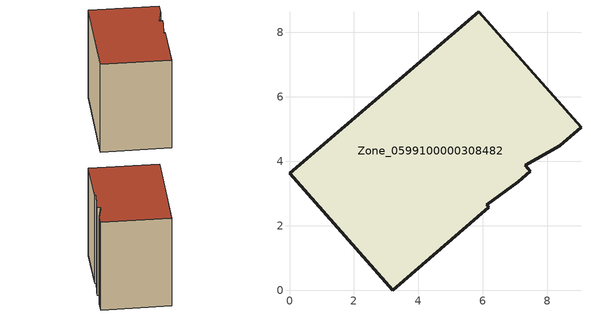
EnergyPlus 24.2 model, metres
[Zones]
Zone_0599100000308482
 floor ground (C_G): 9.04,5.05 8.38,4.48 7.32,3.87 7.47,3.69 7.09,3.37 6.11,2.65 6.18,2.58 3.2,0 0,3.63 5.87,8.64 z0
 wall outside (C_F): 7.09,3.37 7.47,3.69 7.32,3.87 8.38,4.48 9.04,5.05 5.87,8.64 0,3.63 3.2,0 6.18,2.58 6.11,2.65 7.09,3.37 z0:6.7
 roof outside (C_R): 8.38,4.48 9.04,5.05 5.87,8.64 0,3.63 3.2,0 6.18,2.58 6.11,2.65 7.09,3.37 7.47,3.69 7.32,3.87 z6.7
[BUILDING]
Pand.0599100000308482: North Axis=0; Terrain=City; Loads Convergence Tolerance Value=0.04; Temperature Convergence Tolerance Value=0.4; Solar Distribution=FullExterior; Maximum Number of Warmup Days=25; Minimum Number of Warmup Days=1
[Site:Location]
Rotterdam.The.Hague.AP_ZH_NLD Design_Conditions: Latitude=51.96; Longitude=4.45; Time Zone=1; Elevation=-4.5
[SITE:GROUNDTEMPERATURE:BUILDINGSURFACE]
18, 18, 18, 18, 18, 18, 18, 18, 18, 18, 18, 18
[MATERIAL] Thermal Absorptance=0.9; Solar Absorptance=0.7; Visible Absorptance=0.7
Name | Roughness | Thickness | Conductivity | Density | Specific Heat
G.TC.1946 | MediumSmooth | 0.15 | 1 | 540 | 1210
F.TC.1946 | Rough | 0.3 | 0.857143 | 1920 | 840
R.TC.1946 | MediumRough | 0.2 | 0.909091 | 1500 | 1000
[CONSTRUCTION]
C_G: G.TC.1946
C_F: F.TC.1946
C_R: R.TC.1946
[ZONE]
Zone_0599100000308482: Type=1; Multiplier=1; Ceiling Height=Autocalculate; Volume=Autocalculate; Floor Area=autocalculate; Part of Total Floor Area=Yes
[ZONEINFILTRATION:DESIGNFLOWRATE]
Infil_Zone_0599100000308482: Zone or ZoneList or Space or SpaceList=Zone_0599100000308482; Schedule=AlwaysOn; Design Flow Rate Calculation Method=Flow/Area; Flow Rate per Floor Area=0.003; Constant Term Coefficient=1; Temperature Term Coefficient=0; Velocity Term Coefficient=0; Velocity Squared Term Coefficient=0
[HVACTEMPLATE:ZONE:IDEALLOADSAIRSYSTEM]
Zone_0599100000308482: Maximum Heating Supply Air Temperature=50; Minimum Cooling Supply Air Temperature=13; Maximum Heating Supply Air Humidity Ratio=0.0156; Minimum Cooling Supply Air Humidity Ratio=0.0077; Heating Limit=NoLimit; Cooling Limit=NoLimit; Dehumidification Control Type=ConstantSensibleHeatRatio; Cooling Sensible Heat Ratio=0.7; Dehumidification Setpoint=60; Humidification Control Type=None; Humidification Setpoint=30; Outdoor Air Method=None; Outdoor Air Flow Rate per Person=0.00944; Outdoor Air Flow Rate per Zone Floor Area=0; Outdoor Air Flow Rate per Zone=0; Demand Controlled Ventilation Type=None; Outdoor Air Economizer Type=NoEconomizer; Heat Recovery Type=None; Sensible Heat Recovery Effectiveness=0.7; Latent Heat Recovery Effectiveness=0.65
[ZONECONTROL:THERMOSTAT]
ThermostatControl_Zone_0599100000308482: Zone or ZoneList=Zone_0599100000308482; Control Type Schedule=DualSetpointControlType; Control 1=Thermostat_Zone_0599100000308482; Temperature Difference Between Cutout And Setpoint=0
[THERMOSTATSETPOINT:DUALSETPOINT]
Thermostat_Zone_0599100000308482: Heating Setpoint Temperature Schedule=HeatingSetpoint_Zone_0599100000308482; Cooling Setpoint Temperature Schedule=CoolingSetpoint_Zone_0599100000308482
[SCHEDULE:COMPACT]
HeatingSetpoint_Zone_0599100000308482: Through: 12/31, For: AllDays, Until: 24:00, 21
CoolingSetpoint_Zone_0599100000308482: Through: 12/31, For: AllDays, Until: 24:00, 24
DualSetpointControlType: Through: 12/31, For: AllDays, Until: 24:00, 4
AlwaysOn: Through: 12/31, For: AllDays, Until: 24:00, 1
